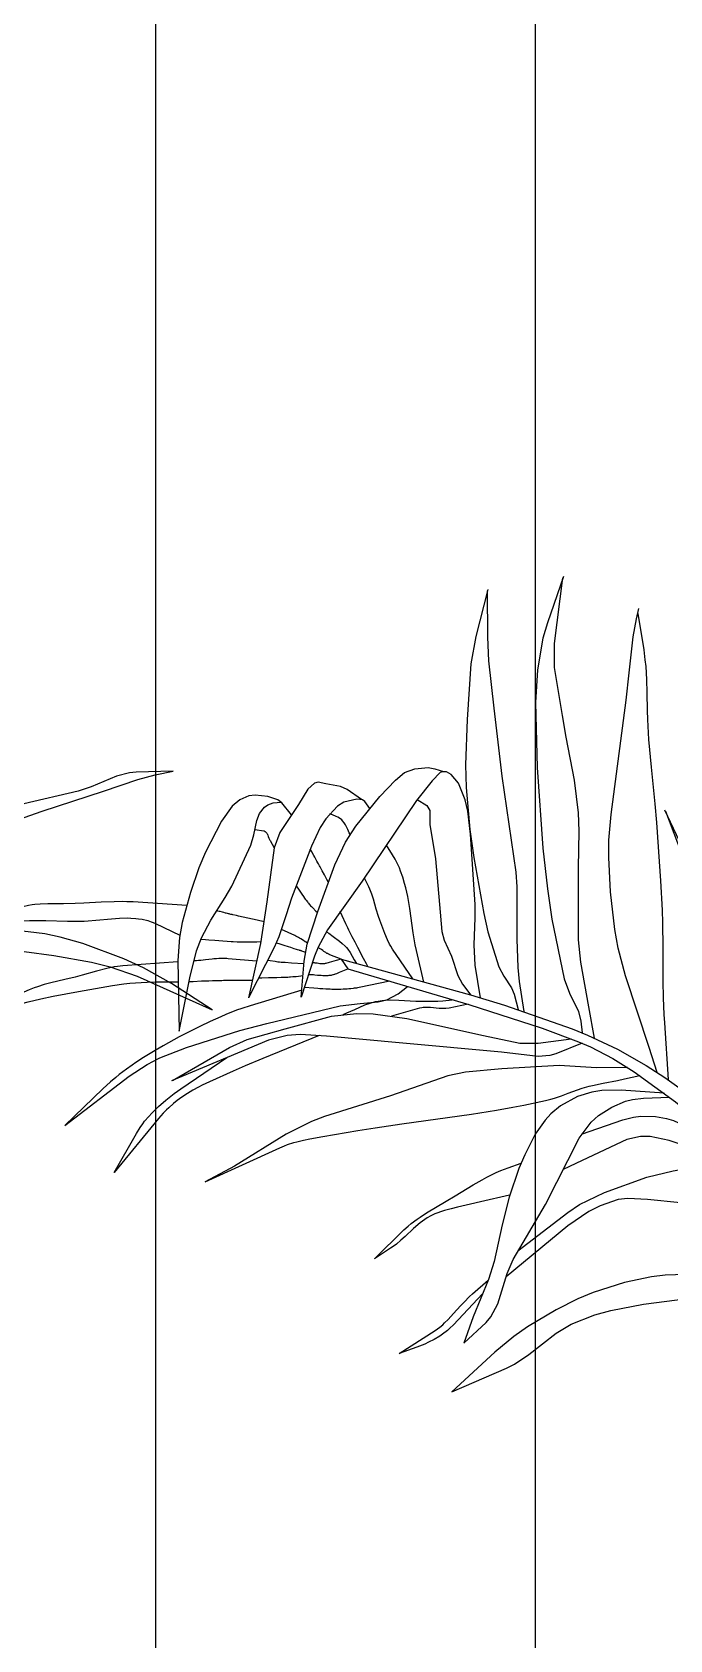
# Model space of a CAD drawing. Header units: metres. Extents: x -28 to 260, y 30 to 125.
# Drawn here: x 213.965 to 214.465, y 88.968 to 90.23 of the extents above; entities that cross this region are included whole.
import ezdxf

# ---------------------------------------------------------------- set-up
doc = ezdxf.new("R2010")
doc.units = ezdxf.units.M
doc.header["$LTSCALE"] = 0.01
doc.header["$MEASUREMENT"] = 0
doc.layers.add('0.10', color=2, linetype='Continuous')

# ---------------------------------------------------------------- blocks, each defined once
blk = doc.blocks.new('palmita')
at = {"color": 1, "linetype": 'Continuous'}
blk.add_line((612.4, 1178), (607.3, 1170.4), dxfattribs=at)
for points in [[(413.7, 1116.1), (418.1, 1140.6), (424.4, 1175.6), (426.1, 1193.1), (426.2, 1228.3), (426.1, 1249.8), (425.7, 1278.5), (426.2, 1292.8), (429.4, 1318.4), (435.9, 1352.2), (438.7, 1369.2), (445, 1406.8), (445, 1425.6), (438.4, 1477.3)], [(438.1, 1478.2), (450.6, 1441.9), (454.2, 1429.8), (458.5, 1405), (460, 1379.5), (458.7, 1328.5), (454.2, 1265), (450.6, 1233.3), (447.1, 1209.5), (437.5, 1162.5), (433.2, 1151.3), (426.3, 1136.9), (424.4, 1129.3), (423.2, 1120.2)], [(468.9, 1136.9), (472.5, 1160.6), (473.6, 1171.6), (474.3, 1193.8), (474.4, 1211.4), (474.3, 1234.8), (475, 1246.4), (486.2, 1321.6), (492.4, 1374.9), (496.5, 1412), (497.4, 1430.6), (497.7, 1467)], [(497.4, 1468.2), (506.8, 1431.3), (510.7, 1409.8), (513.7, 1366.1), (514.8, 1330.6), (514.3, 1312.8), (511.4, 1279.7), (508.4, 1257.7), (500.6, 1213.9), (497.4, 1199.6), (488.7, 1171.9), (484.8, 1164.7), (478.9, 1155.5), (476.8, 1150.6), (473.5, 1138.5)], [(364.5, 1089.2), (370.6, 1108.7), (389.4, 1165), (395.1, 1186.6), (397.8, 1201.3), (401.2, 1230.8), (402.5, 1257.9), (402.3, 1271.4), (400.6, 1291.6), (388.8, 1381.2), (386.5, 1402.6), (383.3, 1431), (380.6, 1445.1), (378.8, 1453.2)], [(379.7, 1449.2), (375, 1420.7), (374, 1412.9), (373.4, 1407.8), (372.8, 1397.4), (372.5, 1387), (372.3, 1373.1), (372.1, 1366.1), (371.6, 1355.7), (371.3, 1350.5), (369.2, 1328.8), (366.3, 1299.8), (365, 1285.3), (362.8, 1254.7), (361.8, 1239.4), (360.6, 1216.4), (360.3, 1206.6), (360, 1187), (359.9, 1160.8), (359.7, 1147.7), (359.2, 1134.6), (358.8, 1128.1), (355.7, 1083.5)], [(-197.7, 1159), (-230.8, 1185.3), (-242.7, 1196.2), (-257.7, 1212), (-265.6, 1219.4), (-278.6, 1230), (-306.1, 1249.3), (-334.4, 1267), (-349.4, 1274.3), (-367.4, 1281.4), (-404, 1294.2), (-452.3, 1309.9), (-479.1, 1319.1), (-492.8, 1322.7), (-507, 1325.5)], [(-507, 1325.5), (-477.9, 1324.8), (-472.6, 1324.3), (-462.4, 1321.6), (-442.5, 1313.3), (-432.4, 1309.9), (-389.8, 1299.9), (-356.5, 1290.6), (-340.1, 1284.9), (-320.4, 1276.2), (-307.9, 1269.4), (-283.3, 1254.3), (-259.5, 1238.2), (-213.8, 1203.1), (-190.2, 1185.4), (-179.8, 1175.5), (-174.7, 1168.1), (-172.8, 1164), (-171.2, 1157.5), (-169.5, 1145.2)], [(503.1, 1147.8), (507.2, 1173.4), (508.2, 1189.2), (507.3, 1210.4), (507.2, 1221), (510.9, 1276.1), (513.1, 1294.1), (515.1, 1303), (520.3, 1316.2), (526.2, 1322.9), (529.9, 1324.9), (533.3, 1325.1), (534.7, 1324.4), (541.2, 1317.9), (553.4, 1302.4), (595.9, 1239.2), (623.2, 1201), (630.6, 1187.5), (633.4, 1180.3), (644, 1148.3)], [(644, 1148.3), (641.5, 1176.5), (639.1, 1189.7), (630.9, 1215.4), (617.5, 1252.1), (609, 1269.9), (601, 1282.5), (582.1, 1305.6), (569.9, 1318.6), (562.8, 1324.4), (554.7, 1327.5), (544.2, 1328.4), (539, 1327.5), (532.2, 1325.3)], [(596.5, 1303.4), (607.8, 1311.2), (613, 1313.6), (624.6, 1315.6), (630.6, 1316.9), (633.4, 1316.2), (638.6, 1311.4), (645.9, 1299.3), (660.6, 1277.5), (665.2, 1265.5), (670.8, 1222.9), (675.8, 1190.3), (685.2, 1147.7)], [(552.9, 1303.2), (545.3, 1298.7), (542.9, 1294.8), (542.8, 1283.6), (538.4, 1256.7), (535.3, 1221), (533.4, 1199.7), (531.7, 1193), (525.9, 1180.3), (520.9, 1165.2), (517.2, 1158.3), (510.7, 1149.9)], [(590.1, 1296.3), (594, 1301.8), (595.7, 1303.1), (600.3, 1303.7), (610.4, 1301.3), (615.3, 1298.1), (624.6, 1288.2), (629.1, 1281.4), (635.9, 1266.7), (651.5, 1226), (655.8, 1212.9), (661.5, 1195.5), (665.2, 1187.2), (685.2, 1147.7)], [(651.4, 1291.3), (659, 1300.6), (662.2, 1303.1), (670.2, 1305.6), (680, 1306.7), (685, 1306.1), (692.1, 1303.1), (698, 1298.1), (706.4, 1286.2), (718.9, 1261.9), (724.2, 1249.6), (730.8, 1230.4), (737.2, 1206.9), (739.5, 1195.1), (740.8, 1177.1), (739.6, 1121.4)], [(739.6, 1121.4), (731.4, 1163.4), (726, 1184.5), (722.1, 1194.7), (714.7, 1208.6), (703.5, 1226.3), (698.3, 1235.4), (683.3, 1267.4), (681, 1275.6), (678.7, 1286.9), (676.5, 1292.4), (672.6, 1297.4), (670.1, 1299.2), (665.8, 1300.6), (659.6, 1301.2)], [(82.4, 892.2), (98.9, 911.9), (107.7, 920.9), (120.8, 931.9), (127.2, 937.4), (175.2, 980.6), (186.4, 991.7), (205.8, 1016.2), (222.6, 1042.9), (243.2, 1080.1), (253.6, 1098.5), (306.7, 1190), (330.9, 1237), (358.4, 1294.9)], [(358, 1294.1), (303.5, 1150.5), (296.4, 1133.1), (280.1, 1099.3), (261.7, 1066.5), (221.3, 1002.2), (196.5, 964.5), (182.5, 947.2), (166.5, 932), (157.6, 925.6), (92, 883.4)], [(605.5, 1275.9), (606.2, 1277.2), (607.4, 1279.9), (609.1, 1283.5), (610.2, 1285.1), (611.4, 1286.7), (612.1, 1287.4), (613, 1288.2), (615, 1289.4), (616.4, 1290), (619.3, 1291.2), (621.4, 1292.1)], [(680.2, 1279.7), (673.3, 1278.6), (673, 1278.6), (672.8, 1278.5), (672.7, 1278.5), (672.4, 1278.3), (672.3, 1278.2), (672.1, 1278.2), (671.9, 1278), (671.8, 1277.9), (671.6, 1277.7), (671.4, 1277.5), (671.3, 1277.4), (671, 1277.1), (670.9, 1276.9), (670.7, 1276.5), (670.4, 1276.1), (670.3, 1275.8), (670, 1275.2), (669.7, 1274.3), (669.2, 1273), (668.9, 1272.4), (668.7, 1271.8), (668.6, 1271.5), (668.3, 1271.1), (665.2, 1265.4)], [(547.5, 1160.1), (553.4, 1184.7), (554.4, 1189.3), (555, 1192.5), (556, 1198.8), (558.6, 1217.8), (559.7, 1224.1), (560.3, 1227.3), (561.8, 1234), (562.7, 1237.3), (564.2, 1242.3), (565.9, 1247.2), (566.8, 1249.6), (569, 1254.3), (570.2, 1256.5), (572.2, 1259.8), (577, 1267.5)], [(622.8, 1238.7), (623.8, 1240.5), (624.4, 1241.7), (625.7, 1244.1), (627.4, 1247.3), (628.3, 1248.9), (629.1, 1250.5), (629.6, 1251.3), (630.4, 1252.8), (630.8, 1253.6), (631.5, 1254.8), (632.1, 1255.9), (632.5, 1256.6), (632.7, 1257.1), (633.3, 1258), (634, 1259.4), (635.6, 1262.2), (636.4, 1263.6), (636.8, 1264.3)], [(556.3, 1162.5), (572.2, 1185.9), (573.6, 1188.2), (574.5, 1189.8), (576.1, 1193.1), (578.3, 1198.1), (582.1, 1208.5), (583.2, 1211.4), (585, 1217.3), (587.2, 1225.2), (588.5, 1229.1), (590, 1232.9), (590.9, 1234.8), (594.3, 1241.6)], [(647.9, 1235.8), (647.2, 1234.8), (645.9, 1232.9), (643.4, 1229), (642.1, 1227.1), (641.2, 1225.8), (640.7, 1225.2), (640, 1224.3), (639, 1222.9), (638.7, 1222.5), (638.2, 1221.9), (637.6, 1221.3), (637.3, 1220.8), (636.5, 1220), (635.9, 1219.4), (634.7, 1218.2), (632.3, 1215.8), (631.1, 1214.6)], [(591.5, 1172.2), (592.6, 1174.3), (594.9, 1178.6), (599.4, 1187.1), (601.6, 1191.3), (603.8, 1195.6), (604.9, 1197.7), (606.5, 1200.9), (607.3, 1202.5), (608.8, 1205.7), (611.8, 1212.1), (613.3, 1215.3)], [(673, 1207.3), (678.4, 1208.5), (685.7, 1210.2), (689.4, 1211), (693, 1211.8), (694.8, 1212.2), (697.6, 1212.8), (698, 1213), (698.4, 1213), (699, 1213.2), (699.9, 1213.4), (700.5, 1213.5), (700.9, 1213.6), (701.7, 1213.9), (702.7, 1214.1), (703.3, 1214.2), (704.5, 1214.6), (705.7, 1214.9), (707.4, 1215.3), (708.2, 1215.5), (709.4, 1215.8), (710, 1216)], [(733.7, 1220.2), (775.7, 1222.9), (780.7, 1223.1), (784.1, 1223.2), (790.8, 1223.1), (801, 1222.7), (814.5, 1221.9), (821.3, 1221.6), (830.5, 1221.5), (842.8, 1221.5), (848.9, 1221.3), (852.9, 1220.9), (855, 1220.6), (858, 1220.1), (862.5, 1219.1), (874.4, 1215.7), (890.2, 1210.8), (898.1, 1208.5), (919.3, 1202.2)], [(-537.5, 1138.3), (-505.5, 1158.9), (-483.5, 1171.3), (-468.1, 1178.2), (-436, 1190.2), (-418.2, 1195.4), (-406.2, 1197.9), (-382, 1200.9), (-355.4, 1201.3), (-342.3, 1199.5), (-301.8, 1189.5), (-235.1, 1168.9), (-197.4, 1158.9), (-183.1, 1153.3), (-176.3, 1149.7), (-166.9, 1143.2), (-142.1, 1123.3)], [(624.1, 1199.6), (622.3, 1198.3), (618.7, 1195.7), (613.9, 1192.2), (611.6, 1190.3), (609.4, 1188.3), (608.4, 1187.2), (607.3, 1185.9), (605.5, 1183.2), (602.2, 1177.5), (600.6, 1174.7)], [(638.9, 1190.6), (640, 1191.3), (640.7, 1191.7), (642.2, 1192.7), (644.1, 1193.9), (645.1, 1194.5), (646.1, 1195.1), (646.6, 1195.4), (647.6, 1195.9), (648.1, 1196.2), (648.9, 1196.6), (659.4, 1201.3)], [(919.3, 1202.2), (876.2, 1207.2), (869.9, 1207.8), (865.6, 1208.1), (857.1, 1208.3), (844.3, 1208.3), (827.3, 1207.9), (818.8, 1207.8), (814.2, 1207.9), (811.2, 1208.1), (805.1, 1208.6), (792.7, 1209.8), (786.6, 1210.2), (780.5, 1210.4), (777.5, 1210.3), (773.6, 1210), (771.6, 1209.8), (768.7, 1209.3), (764.4, 1208.3), (761.6, 1207.4), (760.2, 1206.9), (758.2, 1206), (739.2, 1196.9)], [(612.4, 1178), (621.4, 1181.5), (621.7, 1181.7), (622.5, 1182), (623.2, 1182.4), (623.7, 1182.6), (624.6, 1183.2), (625.1, 1183.5), (626, 1184.1), (626.9, 1184.7), (628, 1185.5), (628.6, 1185.9), (629.5, 1186.5), (630, 1186.8), (630.7, 1187.3)], [(663.5, 1190.9), (661.5, 1190.3), (657.5, 1189), (654, 1187.9), (652.3, 1187.4), (649.7, 1186.5), (647.9, 1186), (647, 1185.7), (645.7, 1185.3), (645.5, 1185.2), (645.2, 1185.1), (644.8, 1185), (644.5, 1184.9), (644, 1184.7), (643.6, 1184.6), (642.8, 1184.3), (641.3, 1183.7), (640.5, 1183.5)], [(722.5, 1193.7), (718.9, 1193.4), (716.5, 1193.2), (711.7, 1192.9), (705.3, 1192.4), (702.1, 1192.1), (698.9, 1191.9), (697.3, 1191.8), (694.1, 1191.7), (692.5, 1191.6), (690.1, 1191.5), (688.5, 1191.5), (687.4, 1191.5), (685.2, 1191.5), (683.1, 1191.6), (678.8, 1191.7), (675.5, 1191.8)], [(-166.2, 1124), (-225.8, 1142.5), (-251.3, 1151.5), (-284.8, 1164.8), (-301.8, 1171), (-321.2, 1176.8), (-334.3, 1179.8), (-360.7, 1183.8), (-378.2, 1184.5), (-389.9, 1184), (-413.3, 1181), (-442.9, 1175.6), (-457.5, 1172.1), (-478.6, 1164.6), (-537.5, 1138.3)], [(612.4, 1178), (511, 1150), (484.2, 1142), (431.2, 1123.3), (419.1, 1118.5), (395.6, 1107.3), (373, 1094.5), (358.4, 1085.2), (329.8, 1064.8), (301.2, 1041.3), (283.4, 1024.6), (249.9, 988.6), (216, 946.6), (200.4, 924.9), (178.9, 890.7), (155.4, 845.8), (144.9, 822.9), (130.8, 787.7), (120, 757), (101.6, 694.9), (98.4, 677.9), (94.7, 655.1), (91.5, 644.1), (75.2, 600.9)], [(612.4, 1178), (616.4, 1176.9), (621.8, 1175.4), (624.5, 1174.6), (624.9, 1174.5), (625.1, 1174.5), (625.7, 1174.4), (625.9, 1174.4), (626.4, 1174.3), (626.9, 1174.3), (627.3, 1174.3), (628, 1174.3), (628.8, 1174.4), (629.3, 1174.4), (630.3, 1174.6), (631.4, 1174.8), (632.8, 1175), (633.5, 1175.1), (634.2, 1175.2), (634.5, 1175.2), (635, 1175.2)], [(641.7, 1174.4), (651.5, 1175), (656.4, 1175.3), (657.9, 1175.4), (659, 1175.5), (659.6, 1175.5), (661, 1175.7), (662.1, 1175.8), (664.2, 1176.1), (668.3, 1176.7), (670.4, 1177)], [(678.9, 1176.5), (701.3, 1178.4), (702.3, 1178.5), (703, 1178.5), (704.3, 1178.6), (705, 1178.6), (706.3, 1178.6), (707.7, 1178.5), (708.6, 1178.5), (710.3, 1178.4), (712.4, 1178.2), (713.7, 1178.1), (716.4, 1177.8), (719, 1177.5), (722.6, 1177.1), (724.4, 1176.9), (726.2, 1176.7), (727.1, 1176.7), (728.4, 1176.6)], [(740.8, 1175.9), (783.8, 1172.8), (788, 1172.3), (790.8, 1171.9), (796.4, 1170.8), (804.7, 1168.6), (815.7, 1165.5), (821.3, 1164), (829.4, 1162), (840.3, 1159.5), (845.7, 1158.1), (851, 1156.4), (853.6, 1155.5), (857.5, 1154), (910.6, 1130.8)], [(607.3, 1170.4), (512.3, 1142.4), (454.6, 1123.8), (426.1, 1113.2), (416.9, 1109.3), (399.3, 1100.2), (382.5, 1089.7), (350.1, 1066.1), (308.2, 1031.9), (288.5, 1013.7), (260.1, 984.8), (226.9, 946), (211.8, 925.6), (191.6, 893.2), (176, 863.2), (166.4, 843), (148.5, 801.7), (135.5, 769.8), (130.8, 753.4), (105.4, 628.8), (83.2, 522.9)], [(574.3, 1160.7), (598.4, 1155.8), (599.7, 1155.6), (600.5, 1155.4), (602.3, 1155.2), (603.2, 1155), (604.9, 1154.8), (606.6, 1154.7), (607.8, 1154.6), (608.6, 1154.5), (610.2, 1154.4), (611, 1154.4), (612.8, 1154.3), (614.6, 1154.3), (615.7, 1154.3), (618.1, 1154.3), (619.9, 1154.3), (621.1, 1154.4), (623.4, 1154.5), (624.6, 1154.5), (627, 1154.7), (629.3, 1154.8), (630.9, 1155), (634, 1155.2), (641.5, 1155.8)], [(638.1, 1166), (637.3, 1166), (636.8, 1166), (635.8, 1166), (635.2, 1166), (634.2, 1165.9), (633.1, 1165.8), (631, 1165.6), (629.1, 1165.5), (628.2, 1165.4), (626.8, 1165.3), (625.4, 1165.2), (624.7, 1165.2), (623.8, 1165.2), (623.3, 1165.3), (622.6, 1165.3), (621.9, 1165.4), (621.6, 1165.4), (620.7, 1165.5), (620.2, 1165.6), (619.5, 1165.7), (618.9, 1165.9), (618.5, 1166), (617.8, 1166.2), (617.5, 1166.3), (617, 1166.5), (615.9, 1166.9), (613.7, 1167.8), (607.3, 1170.4)], [(677.2, 1163.5), (674.7, 1163.5), (669.6, 1163.6), (665.1, 1163.7), (662.9, 1163.7), (659.5, 1163.8), (656.2, 1163.9), (654.5, 1164), (653.1, 1164.1), (652.3, 1164.1), (650.5, 1164.3), (647.8, 1164.5), (644.3, 1164.9), (642.5, 1165.1)], [(732, 1160.5), (728.7, 1160.6), (722.2, 1160.9), (716.4, 1161.1), (713.5, 1161.2), (710.6, 1161.3), (709.1, 1161.4), (706.2, 1161.4), (704.8, 1161.5), (702.6, 1161.5), (682.2, 1161.5)], [(829.5, 1047.4), (778.9, 1086.3), (764.9, 1095.5), (754.9, 1100.6), (733.9, 1108.8), (692, 1122), (670.8, 1127.6), (613.4, 1141.4), (597.6, 1143.3), (583.4, 1144.6), (576.7, 1146.2), (567.8, 1150.8), (560.5, 1156.6)], [(643.5, 1153.6), (684, 1141.4), (690.4, 1139.4), (694.6, 1137.9), (703, 1134.6), (707.1, 1132.9), (715.3, 1129.2), (723.5, 1125.3), (728.8, 1122.6), (739.6, 1117), (752.2, 1110), (758.5, 1106.4), (767.7, 1100.8), (773.7, 1096.9), (776.6, 1094.8), (781, 1091.7), (786.7, 1087.4), (789.5, 1085.2), (793.6, 1081.7), (799.5, 1076.3), (829.5, 1047.4)], [(910.6, 1130.8), (863.1, 1143.3), (858.2, 1144.6), (848.4, 1146.8), (838.6, 1148.9), (818.8, 1152.7), (800.9, 1155.9), (791.9, 1157.4), (783, 1158.6), (778.5, 1159.1), (769.5, 1159.8), (764.9, 1160.1), (758.2, 1160.2), (740.4, 1160.3)], [(744.9, 1082.9), (700.2, 1108.8), (686.2, 1115), (656.5, 1123.3), (620.2, 1133.3), (600.6, 1135.4), (587.3, 1135), (560.9, 1131.4), (500.9, 1118.2), (472.2, 1112.1), (457.8, 1112), (432, 1115.4)], [(512.8, 1142.6), (527.8, 1139.5), (530.3, 1139.2), (532, 1139.2), (535.5, 1139.3), (542.4, 1140.1), (545.9, 1140.2), (548.1, 1140.1), (549.3, 1139.9), (550.9, 1139.5), (573, 1133.4)], [(611, 1134.7), (608, 1136), (601.9, 1138.6), (593.8, 1142.1), (589.7, 1143.6), (585.5, 1144.7), (583.4, 1145.2), (580.2, 1145.6), (578.1, 1145.8), (573.7, 1146), (567.2, 1145.8), (558.4, 1145.3), (554, 1145.2), (536.5, 1145.2), (532.8, 1145.4), (525.4, 1146.2)], [(423.4, 1112.1), (444.1, 1103.8), (448.6, 1102.5), (457.8, 1101.6), (486.6, 1105.1), (564, 1112), (624, 1117.6), (644.6, 1118.8), (654.9, 1118.2), (669.6, 1114.5), (745.8, 1082.5)], [(629.8, 1118.1), (674, 1100.1), (688, 1094.2), (697.3, 1090.2), (715.8, 1081.9), (721.7, 1079.1), (724.6, 1077.6), (728.9, 1075.2), (735.2, 1071.3), (739.3, 1068.4), (741.2, 1067), (744.1, 1064.7), (747.8, 1061.5), (749.6, 1059.8), (752.2, 1057.2), (755.8, 1053.1), (790.8, 1010.5)], [(790.8, 1010.5), (773.3, 1041.2), (770.4, 1045.9), (768.3, 1048.9), (766.8, 1050.8), (763.6, 1054.6), (761.1, 1057.3), (759.4, 1059.1), (755.8, 1062.5), (750.2, 1067.4), (746.3, 1070.5), (743.7, 1072.5), (738.3, 1076.3), (702.3, 1100.8)], [(719.3, 1003.2), (660.6, 1030.1), (657, 1031.6), (654.6, 1032.5), (649.7, 1034.1), (647.2, 1034.8), (642.2, 1036), (637.1, 1037), (626.9, 1038.9), (599.4, 1043.5), (585.7, 1045.8), (565, 1048.9), (510.1, 1056.4), (503.6, 1057.4), (490.6, 1059.5), (477.7, 1061.8), (469.1, 1063.4), (452, 1067.1), (447.8, 1068.1), (445, 1068.9), (439.6, 1070.8), (434.2, 1072.8), (427, 1075.4), (423.4, 1076.7), (417.9, 1078.3), (415.1, 1079), (406.8, 1080.7), (395.7, 1082.8), (390.1, 1084), (378.1, 1086.7)], [(387.6, 1093.1), (412, 1092.7), (441.4, 1094.6), (486.3, 1092.1), (514.8, 1089.4), (528.8, 1086.5), (573.8, 1070.8), (625.6, 1054.5), (635.9, 1050.6), (655.6, 1040.7), (696.2, 1015.7), (719.3, 1003.2)], [(358.9, 1072.9), (392.6, 1075.2), (408, 1074.9), (415.6, 1073.6), (427, 1070.2), (440.3, 1063), (447.9, 1056.7), (452.4, 1051.8), (460.1, 1040.7), (468.4, 1024.6), (473.1, 1013.7), (480.7, 991.2), (486, 969.6), (492.5, 940.8), (496.9, 926.7), (508.8, 897.3), (516.3, 876.6)], [(516.3, 876.6), (498.8, 892.9), (494.9, 897.3), (489.4, 907.7), (482.3, 931.3), (477.6, 942.4), (452, 985.6), (425.7, 1037.6), (416.2, 1050.2), (410.4, 1055.4), (400.1, 1062), (389.2, 1066.6), (383.7, 1068), (375.1, 1068.9), (354.8, 1069.7)], [(423.8, 1040.7), (391.4, 1052), (383, 1054.1), (377.2, 1054.8), (365.8, 1054.5), (357.2, 1053), (351.7, 1051.3), (340.8, 1046.4), (321.4, 1033.2), (305.2, 1018.2), (295.3, 1009.8), (289.6, 1007.5), (280.8, 1006.3)], [(268.7, 993.9), (292.1, 1001.3), (303.6, 1007.3), (317.7, 1018.3), (325.2, 1023.2), (344.9, 1032.3), (355.1, 1035.7), (370, 1038.8), (377.6, 1039), (388.3, 1036.4), (423.2, 1020.1), (438.2, 1013.1)], [(473.7, 949.1), (434.5, 979.3), (425.4, 985.4), (405.7, 995), (372.6, 1006.9), (352, 1011.9), (340.1, 1013.9), (334, 1014.1), (325.2, 1012.5), (317.7, 1008.9), (305.2, 998.1), (287.1, 978.7), (264.6, 953), (255.6, 947.3), (248.8, 945.1), (234.6, 943), (223.8, 942)], [(586.3, 943), (563.2, 965.6), (559.9, 968.6), (557.6, 970.5), (552.9, 974), (550.4, 975.7), (545.4, 978.9), (530, 988.1), (523, 992.4), (513.6, 998.2), (508.9, 1001), (501.8, 1005), (498.2, 1007), (490.8, 1010.6), (487.1, 1012.2), (481.3, 1014.4), (471.3, 1018)], [(219.1, 935.7), (254, 939.9), (264.4, 942.9), (283.9, 953.7), (300.2, 963.6), (321.6, 977.5), (333.3, 983.1), (346, 986.7), (372, 989.4), (387.5, 990.3), (395.1, 989.4), (409.3, 984.6), (418.2, 980.1), (434.5, 968.7), (483.1, 928.7)], [(480.3, 992.8), (503.2, 987.5), (510.9, 985.8), (521.1, 983.5), (526.2, 982.2), (531.3, 980.8), (533.8, 980), (537.5, 978.7), (539.1, 978.1), (542.2, 976.7), (545.1, 975), (546.9, 973.7), (550.5, 971.1), (555.7, 966.6), (562.3, 960.4), (565.7, 957.4), (569.2, 954.5), (571, 953.1), (573.8, 951.2), (586.3, 943)], [(187.8, 886.3), (230.2, 907.3), (249.9, 914.9), (291.4, 924.2), (325.2, 929.4), (342, 930.5), (358.1, 930), (368.8, 928.7), (390.1, 924.2), (414.8, 916.4), (426.6, 911.6), (443.8, 902.9), (466.3, 889.4), (477, 882), (491.9, 869.7), (525.7, 838.4)], [(566.9, 868.5), (538.8, 886.6), (535.1, 889.3), (532.8, 891.2), (531.3, 892.6), (528.4, 895.4), (524.2, 899.9), (518.7, 906), (516, 909), (511.7, 913.4), (509.4, 915.4), (497.2, 926.1)], [(525.7, 838.4), (482.6, 857.2), (476.5, 860.2), (465.3, 867.7), (443.8, 884.6), (432, 891.6), (413.5, 898.9), (400.9, 902.4), (375.1, 907.3), (348.7, 910.8), (335.4, 911.5), (315.8, 909.8), (270.2, 899.8), (227.1, 891), (207.7, 888.5), (185.6, 882.1)], [(501.5, 915.3), (524.4, 891), (527.1, 888.4), (529, 886.7), (533, 883.7), (535, 882.3), (539.4, 879.7), (543.9, 877.4), (546.9, 875.9), (553.2, 873.5), (566.9, 868.5)]]:
    blk.add_lwpolyline(points, dxfattribs=at)

msp = doc.modelspace()

# ---------------------------------------------------------------- linework, layer by layer
at = {"layer": '0.10'}
for p, q in [((214.0617, 88.3227), (214.0617, 94.6727)), ((214.3598, 88.3227), (214.3598, 94.6727))]:
    msp.add_line(p, q, dxfattribs=at)

# ---------------------------------------------------------------- block references
at = {"layer": '0.10', "xscale": -0.001, "yscale": 0.001, "zscale": 0.001}
for p in [(213.5685, 88.3243), (214.8198, 88.3243)]:
    msp.add_blockref('palmita', p, dxfattribs=at)

doc.saveas('drawing.dxf')
